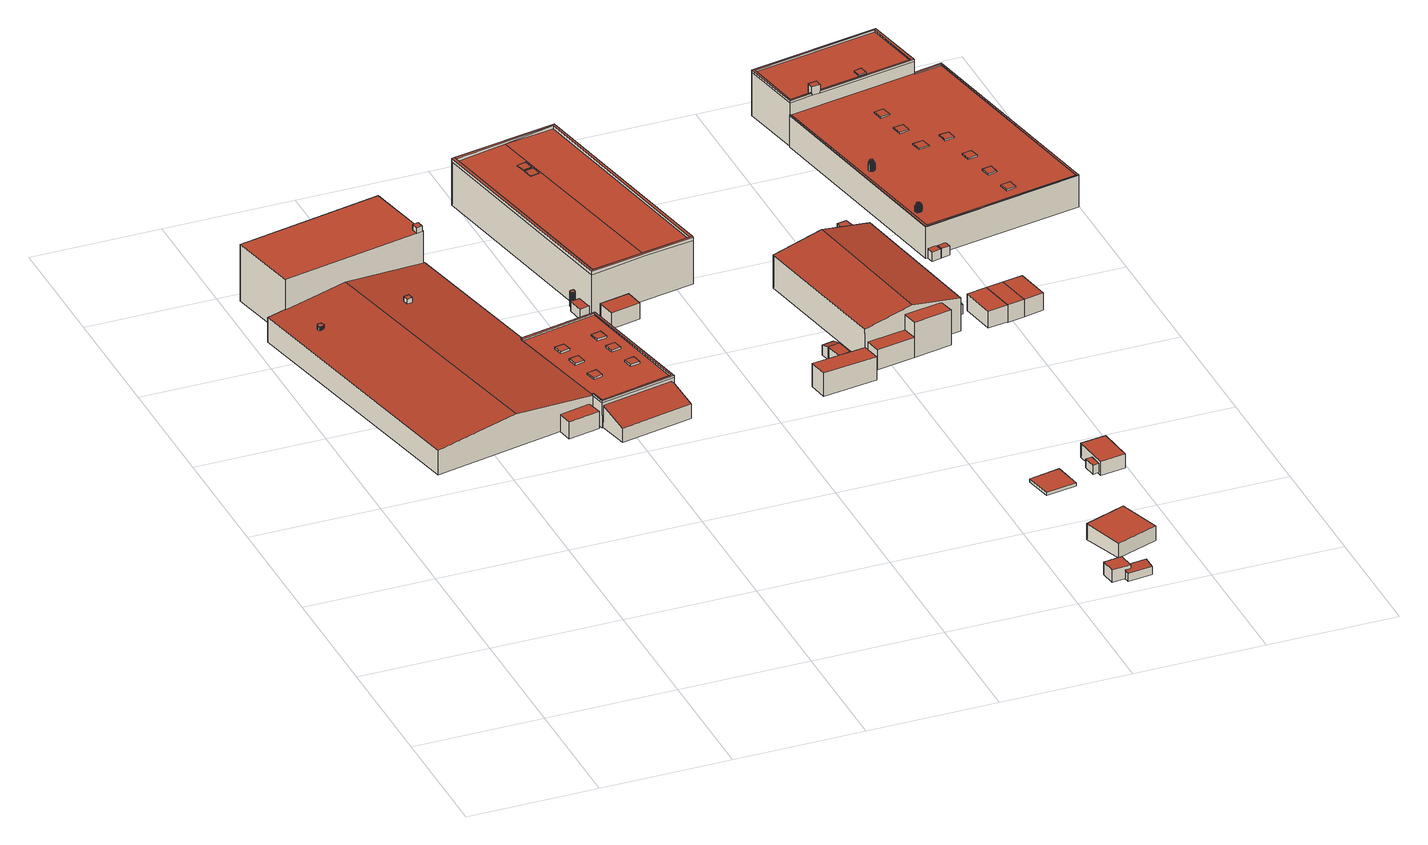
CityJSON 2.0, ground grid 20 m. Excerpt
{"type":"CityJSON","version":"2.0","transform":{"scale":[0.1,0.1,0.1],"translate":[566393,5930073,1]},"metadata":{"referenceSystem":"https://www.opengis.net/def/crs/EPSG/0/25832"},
"CityObjects":{
"building1":{"type":"Building","attributes":{"Grundfläche 2D":"1371.964200","Grundhöhe NN":"3.421"},"children":["building1-1","building1-2","building1-3"],"geometry":[{"type":"Solid","lod":"3","boundaries":[[[[0,1,2,3,4,5]],[[6,7,8,1,0,9,10,11,12]],[[13,14,15,16,17,18,19]],[[20,21,22,23]],[[4,3,24,25]],[[5,4,25,26]],[[21,27,28,29,10,9,0,5,26,30,22]],[[31,12,11,10,29,32]],[[6,12,31,33]],[[7,6,33,34]],[[7,34,35,8]],[[17,16,15,14,2,1,8]],[[36,18,17,8,35]],[[19,18,36,37]],[[14,13,19,37,24,3,2]],[[23,22,30,38]],[[20,23,38,39]],[[21,20,39,27]],[[26,25,24,37,36,35,40,35,34,33,31,32,29,28,27,39,38,30]]]],"semantics":{"surfaces":[{"type":"RoofSurface"},{"type":"WallSurface"},{"type":"GroundSurface"}],"values":[[0,0,0,0,1,1,1,1,1,1,1,1,1,1,1,1,1,1,2]]}}]},
"building1-1":{"type":"BuildingInstallation","parents":["building1"],"geometry":[{"type":"MultiSurface","lod":"3","boundaries":[[[41,42,43,44,45,46,47,48,49,50,51,52,53,54,55,56,57,58,59,60,61,62,63,64,65,66,67,68,69,70]],[[47,46,71,72]],[[48,47,72,73]],[[49,48,73,74]],[[50,49,74,75]],[[51,50,75,76]],[[52,51,76,77]],[[53,52,77,78]],[[54,53,78,79]],[[55,54,79,80]],[[56,55,80,81]],[[57,56,81,82]],[[58,57,82,83]],[[59,58,83,84]],[[60,59,84,85]],[[61,60,85,86]],[[62,61,86,87]],[[63,62,87,88]],[[64,63,88,89]],[[65,64,89,90]],[[66,65,90,91]],[[67,66,91,92]],[[68,67,92,93]],[[69,68,93,94]],[[70,69,94,95]],[[41,70,95,96]],[[42,41,96,97]],[[43,42,97,98]],[[44,43,98,99]],[[45,44,99,100]],[[46,45,100,71]]],"semantics":{"surfaces":[{"type":"RoofSurface"},{"type":"WallSurface"}],"values":[0,1,1,1,1,1,1,1,1,1,1,1,1,1,1,1,1,1,1,1,1,1,1,1,1,1,1,1,1,1,1]}}]},
"building1-2":{"type":"BuildingInstallation","parents":["building1"],"geometry":[{"type":"MultiSurface","lod":"3","boundaries":[[[101,102,103,104]],[[104,103,105,106]],[[106,107,101,104]],[[102,101,107,108]],[[108,105,103,102]]],"semantics":{"surfaces":[{"type":"RoofSurface"},{"type":"WallSurface"}],"values":[0,1,1,1,1]}}]},
"building1-3":{"type":"BuildingInstallation","parents":["building1"],"geometry":[{"type":"MultiSurface","lod":"3","boundaries":[[[109,110,111,112]],[[15,16,112,111]],[[16,113,109,112]],[[110,109,113,114]],[[114,15,111,110]]],"semantics":{"surfaces":[{"type":"RoofSurface"},{"type":"WallSurface"}],"values":[0,1,1,1,1]}}]},
"building2":{"type":"Building","attributes":{"Grundfläche 2D":"298.797671","Grundhöhe NN":"3.258"},"children":["building2-1","building2-2","building2-3","building2-4","building2-5","building2-6"],"geometry":[{"type":"Solid","lod":"3","boundaries":[[[[115,116,117,118,119,120,121,122,123,124,125]],[[126,127,128,129,11,10]],[[130,131,132,133]],[[9,134,116,115]],[[134,135,117,116]],[[135,136,118,117]],[[136,12,119,118]],[[12,11,120,119]],[[11,129,121,120]],[[122,121,129,128]],[[123,122,128,127]],[[124,123,127,126]],[[126,10,9,115,125,124]],[[10,11,12,137,138,139]],[[140,9,10,139]],[[134,9,140,141]],[[131,142,143,135,134,141,144,132]],[[136,135,143,145]],[[12,136,145,137]],[[133,132,144,146]],[[130,133,146,147]],[[131,130,147,142]],[[145,143,142,147,146,144,141,140,139,138,137]]]],"semantics":{"surfaces":[{"type":"RoofSurface"},{"type":"WallSurface"},{"type":"GroundSurface"}],"values":[[0,0,0,1,1,1,1,1,1,1,1,1,1,1,1,1,1,1,1,1,1,1,2]]}}]},
"building2-1":{"type":"BuildingInstallation","parents":["building2"],"geometry":[{"type":"MultiSurface","lod":"3","boundaries":[[[148,149,150,151]],[[152,153,151,150]],[[153,154,148,151]],[[149,148,154,155]],[[150,149,155,152]]],"semantics":{"surfaces":[{"type":"RoofSurface"},{"type":"WallSurface"}],"values":[0,1,1,1,1]}}]},
"building2-2":{"type":"BuildingInstallation","parents":["building2"],"geometry":[{"type":"MultiSurface","lod":"3","boundaries":[[[156,157,158,159]],[[159,158,160,161]],[[156,159,161,162]],[[157,156,162,163]],[[158,157,163,160]]],"semantics":{"surfaces":[{"type":"RoofSurface"},{"type":"WallSurface"}],"values":[0,1,1,1,1]}}]},
"building2-3":{"type":"BuildingInstallation","parents":["building2"],"geometry":[{"type":"MultiSurface","lod":"3","boundaries":[[[164,165,166,167]],[[167,166,168,169]],[[164,167,169,170]],[[165,164,170,171]],[[166,165,171,168]]],"semantics":{"surfaces":[{"type":"RoofSurface"},{"type":"WallSurface"}],"values":[0,1,1,1,1]}}]},
"building2-4":{"type":"BuildingInstallation","parents":["building2"],"geometry":[{"type":"MultiSurface","lod":"3","boundaries":[[[172,173,174,175]],[[176,177,175,174]],[[177,178,172,175]],[[173,172,178,179]],[[174,173,179,176]]],"semantics":{"surfaces":[{"type":"RoofSurface"},{"type":"WallSurface"}],"values":[0,1,1,1,1]}}]},
"building2-5":{"type":"BuildingInstallation","parents":["building2"],"geometry":[{"type":"MultiSurface","lod":"3","boundaries":[[[180,181,182,183]],[[183,182,184,185]],[[180,183,185,186]],[[181,180,186,187]],[[182,181,187,184]]],"semantics":{"surfaces":[{"type":"RoofSurface"},{"type":"WallSurface"}],"values":[0,1,1,1,1]}}]},
"building2-6":{"type":"BuildingInstallation","parents":["building2"],"geometry":[{"type":"MultiSurface","lod":"3","boundaries":[[[188,189,190,191]],[[191,190,192,193]],[[188,191,193,194]],[[189,188,194,195]],[[190,189,195,192]]],"semantics":{"surfaces":[{"type":"RoofSurface"},{"type":"WallSurface"}],"values":[0,1,1,1,1]}}]},
"building3":{"type":"Building","attributes":{"Grundfläche 2D":"14.045838","Grundhöhe NN":"3.057"},"geometry":[{"type":"Solid","lod":"3","boundaries":[[[[196,197,198,199]],[[200,201,199,198]],[[201,202,196,199]],[[202,203,197,196]],[[203,200,198,197]],[[203,202,201,200]]]],"semantics":{"surfaces":[{"type":"RoofSurface"},{"type":"WallSurface"},{"type":"GroundSurface"}],"values":[[0,1,1,1,1,2]]}}]},
"building4":{"type":"Building","attributes":{"Grundfläche 2D":"604.932320","Grundhöhe NN":"3.057"},"children":["building4-1","building4-2"],"geometry":[{"type":"Solid","lod":"3","boundaries":[[[[204,205,206,207,208,209,210,211]],[[206,205,212,211,210,213]],[[214,215,216,217]],[[218,219,214,217]],[[220,221,222,223]],[[224,225,226,227,228,229,230,231,232,233,234,235,236,237,238,239,240,241,242,243,244,245,246,247,248,249]],[[250,251,208,207]],[[252,253,209,208,251]],[[253,254,210,209]],[[214,219,204,211,215]],[[219,218,205,204]],[[207,206,255,250]],[[212,205,218,217]],[[217,216,212]],[[211,212,216,215]],[[254,256,213,210]],[[257,255,206,213,256]],[[220,223,258,259]],[[221,220,259,260]],[[222,221,260,261]],[[253,252,251,262,263]],[[256,254,253,263,264]],[[250,255,257,256,264,265]],[[222,261,262,251,250,265,258,223]],[[266,267,226,225]],[[268,269,224,249]],[[269,266,225,224]],[[267,270,227,226]],[[270,271,228,227]],[[271,272,229,228]],[[272,273,230,229]],[[273,274,231,230]],[[274,275,232,231]],[[275,276,233,232]],[[276,277,234,233]],[[277,278,235,234]],[[278,279,236,235]],[[279,280,237,236]],[[280,281,238,237]],[[281,282,239,238]],[[282,283,240,239]],[[283,284,241,240]],[[284,285,242,241]],[[285,286,243,242]],[[286,287,244,243]],[[287,288,245,244]],[[288,289,246,245]],[[289,290,247,246]],[[290,291,248,247]],[[291,268,249,248]],[[259,258,265,264,263,262,261,260]],[[290,289,288,287,286,285,284,283,282,281,280,279,278,277,276,275,274,273,272,271,270,267,266,269,268,291]]]],"semantics":{"surfaces":[{"type":"RoofSurface"},{"type":"WallSurface"},{"type":"GroundSurface"}],"values":[[0,0,0,0,0,0,1,1,1,1,1,1,1,1,1,1,1,1,1,1,1,1,1,1,1,1,1,1,1,1,1,1,1,1,1,1,1,1,1,1,1,1,1,1,1,1,1,1,1,1,2,2]]}}]},
"building4-1":{"type":"BuildingInstallation","parents":["building4"],"geometry":[{"type":"MultiSurface","lod":"3","boundaries":[[[292,293,294,295]],[[293,292,296,297]],[[298,299,295,294]],[[299,296,292,295]],[[294,293,297,298]]],"semantics":{"surfaces":[{"type":"RoofSurface"},{"type":"WallSurface"}],"values":[0,1,1,1,1]}}]},
"building4-2":{"type":"BuildingInstallation","parents":["building4"],"geometry":[{"type":"MultiSurface","lod":"3","boundaries":[[[300,301,302,303]],[[302,301,304,305]],[[303,302,305,306]],[[300,303,306,307]],[[301,300,307,304]]],"semantics":{"surfaces":[{"type":"RoofSurface"},{"type":"WallSurface"}],"values":[0,1,1,1,1]}}]},
"building5":{"type":"Building","attributes":{"Grundfläche 2D":"7.354272","Grundhöhe NN":"2.507"},"geometry":[{"type":"Solid","lod":"3","boundaries":[[[[308,309,310,311]],[[308,311,312,313]],[[309,308,313,314]],[[310,309,314,315]],[[311,310,315,312]],[[314,313,312,315]]]],"semantics":{"surfaces":[{"type":"RoofSurface"},{"type":"WallSurface"},{"type":"GroundSurface"}],"values":[[0,1,1,1,1,2]]}}]},
"building6":{"type":"Building","attributes":{"Grundfläche 2D":"5.803071","Grundhöhe NN":"2.534"},"geometry":[{"type":"Solid","lod":"3","boundaries":[[[[316,317,318,319,320,321]],[[322,323,321,320]],[[323,324,316,321]],[[324,325,317,316]],[[325,326,318,317]],[[326,315,319,318]],[[315,322,320,319]],[[315,326,325,324,323,322]]]],"semantics":{"surfaces":[{"type":"RoofSurface"},{"type":"WallSurface"},{"type":"GroundSurface"}],"values":[[0,1,1,1,1,1,1,2]]}}]},
"building7":{"type":"Building","attributes":{"Grundfläche 2D":"25.448376","Grundhöhe NN":"2.683"},"geometry":[{"type":"Solid","lod":"3","boundaries":[[[[327,328,329,330]],[[331,332,330,329]],[[332,333,327,330]],[[333,334,328,327]],[[334,331,329,328]],[[334,333,332,331]]]],"semantics":{"surfaces":[{"type":"RoofSurface"},{"type":"WallSurface"},{"type":"GroundSurface"}],"values":[[0,1,1,1,1,2]]}}]},
"building8":{"type":"Building","attributes":{"Grundfläche 2D":"5.147450","Grundhöhe NN":"3.080"},"geometry":[{"type":"Solid","lod":"3","boundaries":[[[[335,336,337,338]],[[339,340,338,337]],[[340,341,335,338]],[[341,342,336,335]],[[342,339,337,336]],[[342,341,340,339]]]],"semantics":{"surfaces":[{"type":"RoofSurface"},{"type":"WallSurface"},{"type":"GroundSurface"}],"values":[[0,1,1,1,1,2]]}}]},
"building9":{"type":"Building","attributes":{"Grundfläche 2D":"2.693173","Grundhöhe NN":"3.034"},"geometry":[{"type":"Solid","lod":"3","boundaries":[[[[343,336,335,344]],[[345,346,344,335]],[[346,347,343,344]],[[347,348,336,343]],[[348,345,335,336]],[[348,347,346,345]]]],"semantics":{"surfaces":[{"type":"RoofSurface"},{"type":"WallSurface"},{"type":"GroundSurface"}],"values":[[0,1,1,1,1,2]]}}]},
"building10":{"type":"Building","attributes":{"Grundfläche 2D":"45.340139","Grundhöhe NN":"2.079"},"geometry":[{"type":"Solid","lod":"3","boundaries":[[[[349,350,351,352]],[[353,354,352,351]],[[354,355,349,352]],[[355,356,350,349]],[[356,353,351,350]],[[356,355,354,353]]]],"semantics":{"surfaces":[{"type":"RoofSurface"},{"type":"WallSurface"},{"type":"GroundSurface"}],"values":[[0,1,1,1,1,2]]}}]},
"building11":{"type":"Building","attributes":{"Grundfläche 2D":"21.510556","Grundhöhe NN":"1.835"},"geometry":[{"type":"Solid","lod":"3","boundaries":[[[[357,358,359,360]],[[361,362,360,359]],[[362,363,357,360]],[[363,364,358,357]],[[364,361,359,358]],[[364,363,362,361]]]],"semantics":{"surfaces":[{"type":"RoofSurface"},{"type":"WallSurface"},{"type":"GroundSurface"}],"values":[[0,1,1,1,1,2]]}}]},
"building12":{"type":"Building","attributes":{"Grundfläche 2D":"1.994087","Grundhöhe NN":"1.425"},"geometry":[{"type":"Solid","lod":"3","boundaries":[[[[365,366,367,368]],[[369,370,368,367]],[[370,371,365,368]],[[371,372,366,365]],[[372,369,367,366]],[[372,371,370,369]]]],"semantics":{"surfaces":[{"type":"RoofSurface"},{"type":"WallSurface"},{"type":"GroundSurface"}],"values":[[0,1,1,1,1,2]]}}]},
"building13":{"type":"Building","attributes":{"Grundfläche 2D":"402.102625","Grundhöhe NN":"2.683"},"geometry":[{"type":"Solid","lod":"3","boundaries":[[[[373,374,375,376]],[[374,377,378,375]],[[379,380,381,382]],[[383,384,385,386]],[[385,384,379,382,387,388,377,374,373,389,390]],[[378,377,388,391]],[[376,375,378,391,392]],[[373,376,392,389]],[[379,384,383,380]],[[380,383,393,394,381]],[[382,381,394,387]],[[386,385,390,395]],[[383,386,395,393]],[[389,392,391,388,387,394,393,395,390]]]],"semantics":{"surfaces":[{"type":"RoofSurface"},{"type":"WallSurface"},{"type":"GroundSurface"}],"values":[[0,0,0,0,1,1,1,1,1,1,1,1,1,2]]}}]},
"building14":{"type":"Building","attributes":{"Grundfläche 2D":"21.572460","Grundhöhe NN":"1.075"},"geometry":[{"type":"Solid","lod":"3","boundaries":[[[[396,397,398,399]],[[397,396,400,401]],[[398,397,401,402]],[[399,398,402,403]],[[396,399,403,400]],[[401,400,403,402]]]],"semantics":{"surfaces":[{"type":"RoofSurface"},{"type":"WallSurface"},{"type":"GroundSurface"}],"values":[[0,1,1,1,1,2]]}}]},
"building15":{"type":"Building","attributes":{"Grundfläche 2D":"18.990395","Grundhöhe NN":"2.683"},"geometry":[{"type":"Solid","lod":"3","boundaries":[[[[404,405,406,407]],[[408,409,407,406]],[[409,410,404,407]],[[410,411,405,404]],[[411,408,406,405]],[[411,410,409,408]]]],"semantics":{"surfaces":[{"type":"RoofSurface"},{"type":"WallSurface"},{"type":"GroundSurface"}],"values":[[0,1,1,1,1,2]]}}]},
"building16":{"type":"Building","attributes":{"Grundfläche 2D":"2.889110","Grundhöhe NN":"2.683"},"geometry":[{"type":"Solid","lod":"3","boundaries":[[[[412,413,414,415]],[[416,417,415,414]],[[417,418,412,415]],[[418,419,413,412]],[[419,416,414,413]],[[419,418,417,416]]]],"semantics":{"surfaces":[{"type":"RoofSurface"},{"type":"WallSurface"},{"type":"GroundSurface"}],"values":[[0,1,1,1,1,2]]}}]},
"building17":{"type":"Building","attributes":{"Grundfläche 2D":"2.105180","Grundhöhe NN":"2.658"},"geometry":[{"type":"Solid","lod":"3","boundaries":[[[[420,421,422,423]],[[424,425,423,422]],[[425,426,420,423]],[[426,427,421,420]],[[427,424,422,421]],[[427,426,425,424]]]],"semantics":{"surfaces":[{"type":"RoofSurface"},{"type":"WallSurface"},{"type":"GroundSurface"}],"values":[[0,1,1,1,1,2]]}}]},
"building18":{"type":"Building","attributes":{"Grundfläche 2D":"17.209863","Grundhöhe NN":"2.658"},"geometry":[{"type":"Solid","lod":"3","boundaries":[[[[428,429,430,431]],[[432,433,431,430]],[[433,434,428,431]],[[434,435,429,428]],[[435,432,430,429]],[[435,434,433,432]]]],"semantics":{"surfaces":[{"type":"RoofSurface"},{"type":"WallSurface"},{"type":"GroundSurface"}],"values":[[0,1,1,1,1,2]]}}]},
"building19":{"type":"Building","attributes":{"Grundfläche 2D":"15.398532","Grundhöhe NN":"2.645"},"geometry":[{"type":"Solid","lod":"3","boundaries":[[[[436,437,431,430]],[[438,439,430,431]],[[439,440,436,430]],[[440,441,437,436]],[[441,438,431,437]],[[441,440,439,438]]]],"semantics":{"surfaces":[{"type":"RoofSurface"},{"type":"WallSurface"},{"type":"GroundSurface"}],"values":[[0,1,1,1,1,2]]}}]},
"building20":{"type":"Building","attributes":{"Grundfläche 2D":"17.134340","Grundhöhe NN":"2.636"},"geometry":[{"type":"Solid","lod":"3","boundaries":[[[[442,437,436,443]],[[440,444,443,436]],[[444,445,442,443]],[[445,441,437,442]],[[441,440,436,437]],[[441,445,444,440]]]],"semantics":{"surfaces":[{"type":"RoofSurface"},{"type":"WallSurface"},{"type":"GroundSurface"}],"values":[[0,1,1,1,1,2]]}}]},
"building21":{"type":"Building","attributes":{"Grundfläche 2D":"1094.462268","Grundhöhe NN":"2.580"},"children":["building21-1","building21-2","building21-3","building21-4","building21-5","building21-6","building21-7","building21-8","building21-9","building21-10","building21-11","building21-12","building21-13"],"geometry":[{"type":"MultiSurface","lod":"3","boundaries":[[[446,447,448,449,450,451,452,453,454,455,456,457,458]],[[459,460,461,462,463,464]],[[465,466,467,468,469,470,471,472]],[[473,474,475,476,477,478,479,480,481,482,483,484,485]],[[486,487,488,489]],[[490,491,492,493]],[[494,495,496,497]],[[498,499,450,449]],[[499,500,501,452,451,450]],[[501,502,453,452]],[[502,503,454,453]],[[456,455,459,464]],[[457,456,464,463]],[[458,457,463,462]],[[446,458,462,461]],[[460,447,446,461]],[[448,504,498,449]],[[467,477,476,505]],[[479,478,466,465]],[[480,479,465,472]],[[481,480,472,471]],[[482,481,471,470]],[[483,482,470,469]],[[468,506,485,484]],[[506,507,508,474,473,485]],[[508,509,475,474]],[[509,505,476,475]],[[499,498,510,511]],[[512,513,488,487,514,515,501,500,499,511,516,492,491]],[[502,501,515,517]],[[503,502,517,518]],[[504,519,510,498]],[[489,488,513,520]],[[486,489,520,521]],[[487,486,521,514]],[[493,492,516,522]],[[490,493,522,523]],[[523,512,491,490]],[[505,509,524,519,504,448]],[[460,459,455,506,468,467,505,448,447]],[[507,506,455,454,503,518,525,508]],[[496,526,524,509,508,525,527,497]],[[494,497,527,528]],[[495,494,528,529]],[[496,495,529,526]],[[524,526,529,528,527,525,518,517,515,514,521,520,513,512,523,522,516,511,510,519]]],"semantics":{"surfaces":[{"type":"RoofSurface"},{"type":"WallSurface"},{"type":"GroundSurface"}],"values":[0,0,0,0,0,0,0,1,1,1,1,1,1,1,1,1,1,1,1,1,1,1,1,1,1,1,1,1,1,1,1,1,1,1,1,1,1,1,1,1,1,1,1,1,1,2]}}]},
"building21-1":{"type":"BuildingInstallation","parents":["building21"],"geometry":[{"type":"MultiSurface","lod":"3","boundaries":[[[530,531,532]],[[532,531,533]],[[534,535,536]],[[533,531,534]],[[537,538,539,540,534,531,541]],[[540,535,534]],[[542,531,530]],[[543,531,542]],[[544,531,543]],[[545,546,544]],[[547,548,531,544,546,549]],[[550,546,545]],[[551,546,550]],[[552,546,551]],[[553,546,552]],[[554,546,553]],[[555,546,554]],[[556,546,555]],[[557,546,556]],[[558,546,557]],[[559,546,558]],[[560,561,559]],[[559,561,562]],[[563,564,559,562]],[[565,546,559,564]],[[566,561,560]],[[567,561,566]],[[568,561,567]],[[569,561,568]],[[570,561,569]],[[571,561,570]],[[572,561,571]],[[573,535,572]],[[574,572,535]],[[572,574,575]],[[572,575,576]],[[572,576,561]],[[577,535,573]],[[578,535,577]],[[579,535,578]],[[536,535,579]],[[561,535,531,546]],[[580,581,530,532]],[[534,536,582,583]],[[583,584,533,534]],[[532,533,584,580]],[[581,585,542,530]],[[585,586,543,542]],[[586,587,544,543]],[[587,588,545,544]],[[588,589,550,545]],[[589,590,551,550]],[[590,591,552,551]],[[591,592,553,552]],[[592,593,554,553]],[[593,594,555,554]],[[594,595,556,555]],[[595,596,557,556]],[[596,597,558,557]],[[597,598,559,558]],[[598,599,560,559]],[[599,600,566,560]],[[600,601,567,566]],[[601,602,568,567]],[[602,603,569,568]],[[570,569,603,604]],[[604,605,571,570]],[[605,606,572,571]],[[606,607,573,572]],[[607,608,577,573]],[[608,609,578,577]],[[609,610,579,578]],[[610,582,536,579]]],"semantics":{"surfaces":[{"type":"RoofSurface"},{"type":"WallSurface"}],"values":[0,0,0,0,0,0,0,0,0,0,0,0,0,0,0,0,0,0,0,0,0,0,0,0,0,0,0,0,0,0,0,0,0,0,0,0,0,0,0,0,0,0,1,1,1,1,1,1,1,1,1,1,1,1,1,1,1,1,1,1,1,1,1,1,1,1,1,1,1,1,1,1,1]}}]},
"building21-2":{"type":"BuildingInstallation","parents":["building21"],"geometry":[{"type":"MultiSurface","lod":"3","boundaries":[[[611,612,613,614]],[[614,613,615,616]],[[611,614,616,617]],[[612,611,617,618]],[[613,612,618,615]]],"semantics":{"surfaces":[{"type":"RoofSurface"},{"type":"WallSurface"}],"values":[0,1,1,1,1]}}]},
"building21-3":{"type":"BuildingInstallation","parents":["building21"],"geometry":[{"type":"MultiSurface","lod":"3","boundaries":[[[619,620,621,622]],[[622,621,623,624]],[[619,622,624,625]],[[620,619,625,626]],[[621,620,626,623]]],"semantics":{"surfaces":[{"type":"RoofSurface"},{"type":"WallSurface"}],"values":[0,1,1,1,1]}}]},
"building21-4":{"type":"BuildingInstallation","parents":["building21"],"geometry":[{"type":"MultiSurface","lod":"3","boundaries":[[[627,628,629,630]],[[630,629,631,632]],[[627,630,632,633]],[[628,627,633,634]],[[629,628,634,631]]],"semantics":{"surfaces":[{"type":"RoofSurface"},{"type":"WallSurface"}],"values":[0,1,1,1,1]}}]},
"building21-5":{"type":"BuildingInstallation","parents":["building21"],"geometry":[{"type":"MultiSurface","lod":"3","boundaries":[[[575,574,535,561,576]],[[541,531,535,540,539]],[[548,547,549,546,531]],[[565,564,562,561,546]],[[541,539,538,537]],[[564,563,562]]],"semantics":{"surfaces":[{"type":"RoofSurface"},{"type":"WallSurface"}],"values":[0,0,0,0,1,1]}}]},
"building21-6":{"type":"BuildingInstallation","parents":["building21"],"geometry":[{"type":"MultiSurface","lod":"3","boundaries":[[[635,636,637,638]],[[638,637,639,640]],[[635,638,640,641]],[[636,635,641,642]],[[637,636,642,639]]],"semantics":{"surfaces":[{"type":"RoofSurface"},{"type":"WallSurface"}],"values":[0,1,1,1,1]}}]},
"building21-7":{"type":"BuildingInstallation","parents":["building21"],"geometry":[{"type":"MultiSurface","lod":"3","boundaries":[[[643,644,645,646]],[[646,645,647,648]],[[643,646,648,649]],[[644,643,649,650]],[[645,644,650,647]]],"semantics":{"surfaces":[{"type":"RoofSurface"},{"type":"WallSurface"}],"values":[0,1,1,1,1]}}]},
"building21-8":{"type":"BuildingInstallation","parents":["building21"],"geometry":[{"type":"MultiSurface","lod":"3","boundaries":[[[651,652,653,654]],[[653,652,655,656]],[[654,653,656,657]],[[651,654,657,658]],[[652,651,658,655]]],"semantics":{"surfaces":[{"type":"RoofSurface"},{"type":"WallSurface"}],"values":[0,1,1,1,1]}}]},
"building21-9":{"type":"BuildingInstallation","parents":["building21"],"geometry":[{"type":"MultiSurface","lod":"3","boundaries":[[[659,660,661,662,663,664,665,666,667,668,669,670,671,672]],[[662,673,663]],[[665,664,674,675]],[[666,665,675,676]],[[666,676,677]],[[666,677,667]],[[660,659,678,679]],[[669,668,680,681]],[[669,681,670]],[[659,672,682,678]]],"semantics":{"surfaces":[{"type":"RoofSurface"},{"type":"WallSurface"}],"values":[0,1,1,1,1,1,1,1,1,1]}}]},
"building21-10":{"type":"BuildingInstallation","parents":["building21"],"geometry":[{"type":"MultiSurface","lod":"3","boundaries":[[[683,684,685,686]],[[686,685,687,688]],[[683,686,688,689]],[[684,683,689,690]],[[685,684,690,687]]],"semantics":{"surfaces":[{"type":"RoofSurface"},{"type":"WallSurface"}],"values":[0,1,1,1,1]}}]},
"building21-11":{"type":"BuildingInstallation","parents":["building21"],"geometry":[{"type":"MultiSurface","lod":"3","boundaries":[[[691,660,692]],[[692,660,693]],[[694,671,695]],[[693,671,694]],[[660,679,693]],[[679,678,693]],[[672,671,693,678,682]],[[696,660,691]],[[697,660,696]],[[698,660,697]],[[673,662,661,660,698,663]],[[699,663,698]],[[700,663,699]],[[701,663,700]],[[702,663,701]],[[703,663,702]],[[704,663,703]],[[705,663,704]],[[706,663,705]],[[706,668,667]],[[706,667,677]],[[706,677,676]],[[674,664,663,706,676,675]],[[707,668,706]],[[708,668,707]],[[709,668,708]],[[710,668,709]],[[711,668,710]],[[712,668,711]],[[713,668,712]],[[714,668,713]],[[715,668,714]],[[681,715,671,670]],[[715,681,680,668]],[[716,671,715]],[[717,671,716]],[[718,671,717]],[[719,671,718]],[[720,671,719]],[[695,671,720]],[[721,722,691,692]],[[723,724,694,695]],[[724,725,693,694]],[[725,721,692,693]],[[722,726,696,691]],[[726,727,697,696]],[[727,728,698,697]],[[728,729,699,698]],[[729,730,700,699]],[[730,731,701,700]],[[731,732,702,701]],[[732,733,703,702]],[[733,734,704,703]],[[734,735,705,704]],[[735,736,706,705]],[[736,737,707,706]],[[737,738,708,707]],[[738,739,709,708]],[[739,740,710,709]],[[740,741,711,710]],[[741,742,712,711]],[[742,743,713,712]],[[743,744,714,713]],[[744,745,715,714]],[[745,746,716,715]],[[746,747,717,716]],[[747,748,718,717]],[[748,749,719,718]],[[749,750,720,719]],[[750,723,695,720]]],"semantics":{"surfaces":[{"type":"RoofSurface"},{"type":"WallSurface"}],"values":[0,0,0,0,0,0,0,0,0,0,0,0,0,0,0,0,0,0,0,0,0,0,0,0,0,0,0,0,0,0,0,0,0,0,0,0,0,0,0,0,1,1,1,1,1,1,1,1,1,1,1,1,1,1,1,1,1,1,1,1,1,1,1,1,1,1,1,1,1,1]}}]},
"building21-12":{"type":"BuildingInstallation","parents":["building21"],"geometry":[{"type":"MultiSurface","lod":"3","boundaries":[[[751,752,753,754]],[[751,754,755,756]],[[752,751,756,757]],[[754,753,758,755]],[[753,752,757,758]]],"semantics":{"surfaces":[{"type":"RoofSurface"},{"type":"WallSurface"}],"values":[0,1,1,1,1]}}]},
"building21-13":{"type":"BuildingInstallation","parents":["building21"],"geometry":[{"type":"MultiSurface","lod":"3","boundaries":[[[759,760,761,762,763,764]],[[484,483,469,765,762,761,760]],[[763,762,765,766]],[[466,478,477,759,764,763,766]],[[467,468,484,760,759,477]]],"semantics":{"surfaces":[{"type":"RoofSurface"},{"type":"WallSurface"}],"values":[0,1,1,1,1]}}]}
},
"vertices":[
[222,645,78],[135,1058,78],[37,1038,67],[37,1039,67],[8,1033,64],[94,618,64],[315,845,64],[265,1085,64],[263,1085,64],[347,671,64],[348,671,64],[312,841,64],[311,845,64],[37,1039,116],[37,1038,116],[252,1082,116],[261,1084,116],[263,1085,116],[240,1195,116],[14,1148,116],[347,647,52],[342,670,52],[294,660,52],[298,637,52],[37,1039,24],[8,1033,24],[94,618,24],[342,670,24],[347,671,24],[348,671,24],[294,660,24],[311,845,24],[312,841,24],[315,845,24],[265,1085,24],[263,1085,24],[240,1195,24],[14,1148,24],[298,637,24],[347,647,24],[37,1038,24],
[65,976,74],[64,976,74],[63,976,74],[62,976,74],[61,976,74],[60,976,74],[60,975,74],[59,975,74],[58,974,74],[58,973,74],[58,972,74],[58,971,74],[58,970,74],[58,969,74],[59,968,74],[60,967,74],[61,967,74],[62,967,74],[63,967,74],[64,967,74],[65,968,74],[66,968,74],[66,969,74],[67,970,74],[67,971,74],[67,972,74],[67,973,74],[66,974,74],[66,975,74],[65,975,74],[60,976,68],[60,975,68],[59,975,68],[58,974,68],[58,973,68],[58,972,68],[58,971,68],[58,970,68],[58,969,68],[59,968,68],[60,967,68],[61,967,68],[62,967,68],[63,967,68],[64,967,69],[65,968,69],[66,968,69],[66,969,69],[67,970,69],[67,971,69],[67,972,69],[67,973,69],[66,974,69],[66,975,69],[65,975,69],[65,976,69],[64,976,69],[63,976,69],[62,976,69],[61,976,68],
[202,989,81],[193,987,81],[195,978,81],[203,980,81],[195,978,74],[203,980,73],[202,989,73],[193,987,74],
[259,1095,125],[250,1093,125],[252,1082,125],[261,1084,125],[259,1095,116],[250,1093,116],
[347,671,67],[352,648,67],[470,672,67],[432,870,67],[311,845,67],[312,841,67],[430,867,67],[466,675,67],[353,651,67],[349,671,67],[348,671,67],[349,671,64],[353,651,64],[466,675,64],[430,867,64],[476,625,46],[467,672,59],[354,649,59],[364,602,46],[352,648,64],[470,672,64],[432,870,64],[311,845,23],[312,841,23],[348,671,23],[347,671,23],[352,648,23],[467,672,23],[470,672,23],[354,649,23],[432,870,23],[364,602,23],[476,625,23],
[420,820,67],[405,817,67],[408,802,67],[423,805,67],[408,802,64],[423,805,64],[420,820,64],[405,817,64],
[360,808,67],[345,805,67],[348,790,67],[363,793,67],[348,790,64],[363,793,64],[360,808,64],[345,805,64],
[367,772,67],[352,769,67],[355,754,67],[370,757,67],[355,754,64],[370,757,64],[367,772,64],[352,769,64],
[376,728,67],[361,725,67],[365,709,67],[379,713,67],[365,709,64],[379,713,64],[376,728,64],[361,725,64],
[427,785,67],[412,782,67],[415,767,67],[430,770,67],[415,767,64],[430,770,64],[427,785,64],[412,782,64],
[437,740,67],[422,737,67],[425,722,67],[440,725,67],[425,722,64],[440,725,64],[437,740,64],[422,737,64],
[506,927,47],[460,918,47],[465,889,47],[511,898,47],[465,889,21],[511,898,21],[506,927,21],[460,918,21],
[453,930,97],[389,1273,97],[388,1277,97],[384,1276,97],[450,925,97],[615,956,97],[615,960,97],[611,959,97],[547,1303,97],[550,1307,97],[536,946,94],[611,959,92],[547,1303,92],[469,1288,94],[389,1273,92],[453,930,92],[430,954,37],[434,929,37],[449,932,37],[444,956,37],[438,969,45],[437,969,45],[436,969,45],[435,968,45],[434,967,45],[434,966,45],[434,965,45],[434,964,45],[434,963,45],[435,963,45],[435,962,45],[436,962,45],[437,962,45],[438,961,45],[438,962,45],[439,962,45],[440,962,45],[440,963,45],[441,963,45],[441,964,45],[441,965,45],[441,966,45],[441,967,45],[440,968,45],[440,969,45],[439,969,45],[384,1276,92],[450,925,92],[537,941,94],[615,956,92],[615,960,92],[388,1277,92],[550,1307,92],[469,1292,94],[444,956,21],[430,954,21],[434,929,21],[449,932,21],[450,925,21],[615,956,21],[550,1307,21],[384,1276,21],[437,969,21],[436,969,21],[439,969,21],[438,969,21],[435,968,21],[434,967,21],[434,966,21],[434,965,21],[434,964,21],[434,963,21],[435,963,21],[435,962,21],[436,962,21],[437,962,21],[438,961,21],[438,962,21],[439,962,21],[440,962,21],[440,963,21],[441,963,21],[441,964,21],[441,965,21],[441,966,21],[441,967,21],[440,968,21],[440,969,21],
[476,1231,95],[462,1228,95],[466,1213,95],[479,1216,95],[476,1231,94],[462,1228,94],[466,1213,94],[479,1216,94],
[480,1213,95],[466,1210,95],[469,1195,95],[483,1198,95],[466,1210,94],[469,1195,94],[483,1198,94],[480,1213,94],
[854,38,35],[857,14,35],[886,17,35],[883,42,35],[883,42,15],[854,38,15],[857,14,15],[886,17,15],
[916,12,28],[914,29,31],[885,25,31],[886,17,30],[877,16,30],[878,7,28],[877,16,15],[878,7,15],[916,12,15],[914,29,15],[885,25,15],
[751,659,55],[667,648,55],[672,618,55],[756,630,55],[672,618,17],[756,630,17],[751,659,17],[667,648,17],
[731,705,41],[713,701,41],[718,674,41],[736,678,41],[718,674,21],[736,678,21],[731,705,21],[713,701,21],
[710,716,36],[728,720,36],[731,705,20],[728,720,20],[710,716,20],[713,701,20],
[934,162,37],[870,138,37],[892,76,35],[957,99,35],[892,76,11],[957,99,11],[934,162,11],[870,138,11],
[904,323,13],[856,314,13],[864,271,13],[912,279,13],[864,271,8],[912,279,8],[904,323,8],[856,314,8],
[945,326,18],[948,305,18],[957,307,18],[955,327,18],[957,307,4],[955,327,4],[945,326,4],[948,305,4],
[758,679,71],[835,692,86],[794,924,86],[716,910,71],[913,706,71],[872,938,71],[823,690,74],[828,666,74],[887,677,74],[882,701,74],[828,666,49],[823,690,49],[763,680,49],[767,655,49],[882,701,17],[913,706,17],[758,679,17],[763,680,17],[872,938,17],[716,910,17],[828,666,17],[887,677,17],[767,655,17],
[997,308,24],[990,363,24],[951,358,24],[958,303,24],[997,308,1],[990,363,1],[951,358,1],[958,303,1],
[847,965,50],[774,952,50],[779,927,50],[852,940,50],[779,927,17],[852,940,17],[847,965,17],[774,952,17],
[860,995,45],[845,992,45],[848,974,45],[864,977,45],[848,974,17],[864,977,17],[860,995,17],[845,992,17],
[933,747,32],[931,764,32],[919,763,32],[921,745,32],[919,763,17],[921,745,17],[933,747,17],[931,764,17],
[942,753,44],[952,699,44],[983,704,44],[973,759,44],[983,704,17],[973,759,17],[942,753,17],[952,699,17],
[1010,709,44],[1000,764,44],[973,759,16],[983,704,16],[1010,709,16],[1000,764,16],
[1031,769,44],[1041,715,44],[1041,715,16],[1031,769,16],
[945,907,68],[881,1249,68],[880,1249,68],[879,1249,68],[942,904,68],[945,904,68],[1190,950,68],[1126,1296,68],[1081,1288,68],[1081,1286,68],[1081,1284,68],[1124,1292,68],[1187,951,68],[1081,1286,67],[881,1249,67],[945,907,67],[1187,951,67],[1124,1292,67],[1081,1284,67],[882,1253,87],[915,1259,87],[915,1256,87],[929,1258,87],[928,1261,87],[1077,1288,87],[1060,1379,87],[866,1343,87],[1081,1288,90],[1063,1382,90],[862,1345,90],[880,1249,90],[915,1256,90],[915,1259,90],[882,1253,90],[866,1343,90],[1060,1379,90],[1077,1288,90],[928,1261,90],[929,1258,90],[1081,1286,90],[976,899,31],[974,910,31],[961,907,31],[963,897,31],[961,896,31],[959,907,31],[945,904,31],[947,893,31],[955,1377,50],[913,1369,50],[916,1355,50],[958,1363,50],[879,1249,67],[942,904,67],[945,904,67],[1190,950,67],[1126,1296,67],[1081,1288,67],[880,1249,67],[880,1249,87],[1081,1286,87],[1081,1288,87],[1063,1382,87],[862,1345,87],[879,1249,16],[942,904,16],[959,907,16],[961,907,16],[974,910,16],[1190,950,16],[945,904,16],[1126,1296,16],[1081,1288,16],[880,1249,16],[963,897,16],[976,899,16],[947,893,16],[961,896,16],[862,1345,16],[1063,1382,16],[916,1355,16],[958,1363,16],[955,1377,16],[913,1369,16],
[947,952,75],[948,950,80],[948,952,75],[949,952,75],[950,952,75],[951,949,80],[951,951,75],[949,950,79],[950,950,79],[950,950,80],[950,949,80],[949,950,80],[947,951,75],[946,951,75],[945,950,75],[945,949,75],[947,947,80],[947,949,80],[948,949,80],[947,948,80],[944,949,75],[944,948,75],[944,947,75],[944,946,75],[945,946,75],[945,945,75],[945,944,75],[946,944,75],[946,943,75],[947,943,75],[948,943,75],[950,946,80],[949,946,80],[948,946,79],[948,946,80],[948,947,80],[949,943,75],[950,943,75],[951,943,75],[952,944,75],[953,945,75],[953,946,75],[954,947,75],[954,948,75],[951,948,80],[951,947,80],[950,947,80],[953,949,75],[953,950,75],[952,951,75],[948,952,67],[947,952,67],[951,951,67],[950,952,67],[949,952,67],[947,951,67],[946,951,67],[945,950,67],[945,949,67],[944,949,67],[944,948,67],[944,947,67],[944,946,67],[945,946,67],[945,945,67],[945,944,67],[946,944,67],[946,943,67],[947,943,67],[948,943,67],[949,943,67],[950,943,67],[951,943,67],[952,944,67],[953,945,67],[953,946,67],[954,947,67],[954,948,67],[953,949,67],[953,950,67],[952,951,67],
[1086,1016,69],[1071,1013,69],[1074,998,69],[1088,1001,69],[1074,998,67],[1088,1001,67],[1086,1016,67],[1071,1013,67],
[1095,968,69],[1079,965,69],[1082,950,69],[1097,953,69],[1082,950,67],[1097,953,67],[1095,968,67],[1079,965,67],
[1015,1164,69],[999,1162,69],[1002,1146,69],[1017,1149,69],[1002,1146,67],[1017,1149,67],[1015,1164,67],[999,1162,67],
[1076,1065,69],[1061,1062,69],[1064,1047,69],[1079,1050,69],[1064,1047,67],[1079,1050,67],[1076,1065,67],[1061,1062,67],
[1005,1213,69],[990,1210,69],[993,1194,69],[1008,1197,69],[993,1194,67],[1008,1197,67],[1005,1213,67],[990,1210,67],
[1066,1122,69],[1051,1120,69],[1053,1105,69],[1068,1107,69],[1051,1120,67],[1053,1105,67],[1068,1107,67],[1066,1122,67],
[930,1075,83],[929,1075,83],[928,1075,83],[928,1074,83],[928,1073,83],[928,1072,83],[929,1072,83],[929,1071,83],[930,1071,83],[931,1072,83],[932,1073,83],[932,1074,83],[931,1074,83],[931,1075,83],[928,1074,82],[928,1072,82],[929,1072,82],[929,1071,82],[930,1071,82],[930,1075,82],[929,1075,82],[931,1072,82],[932,1073,82],[931,1075,82],
[1024,1115,69],[1008,1112,69],[1011,1097,69],[1027,1099,69],[1011,1097,67],[1027,1099,67],[1024,1115,67],[1008,1112,67],
[928,1077,78],[929,1077,78],[930,1077,78],[931,1077,78],[932,1077,78],[927,1076,78],[926,1076,78],[926,1075,78],[925,1074,78],[925,1073,78],[925,1072,78],[925,1071,78],[926,1070,78],[926,1069,78],[927,1069,78],[928,1068,78],[929,1068,78],[930,1068,78],[931,1068,78],[932,1068,78],[933,1069,78],[934,1070,78],[934,1071,78],[934,1072,78],[934,1073,78],[934,1074,78],[934,1075,78],[933,1075,78],[933,1076,78],[932,1076,78],[929,1077,67],[928,1077,67],[932,1077,67],[931,1077,67],[930,1077,67],[927,1076,67],[926,1076,67],[926,1075,67],[925,1074,67],[925,1073,67],[925,1072,67],[925,1071,67],[926,1070,67],[926,1069,67],[927,1069,67],[928,1068,67],[929,1068,67],[930,1068,67],[931,1068,67],[932,1068,67],[933,1069,67],[934,1070,67],[934,1071,67],[934,1072,67],[934,1073,67],[934,1074,67],[934,1075,67],[933,1075,67],[933,1076,67],[932,1076,67],
[1005,1294,89],[993,1291,89],[995,1279,89],[1007,1281,89],[1007,1281,87],[1005,1294,87],[993,1291,87],[995,1279,87],
[915,1256,101],[929,1258,101],[928,1261,101],[927,1268,101],[914,1266,101],[915,1259,101],[927,1268,87],[914,1266,87]
]}
